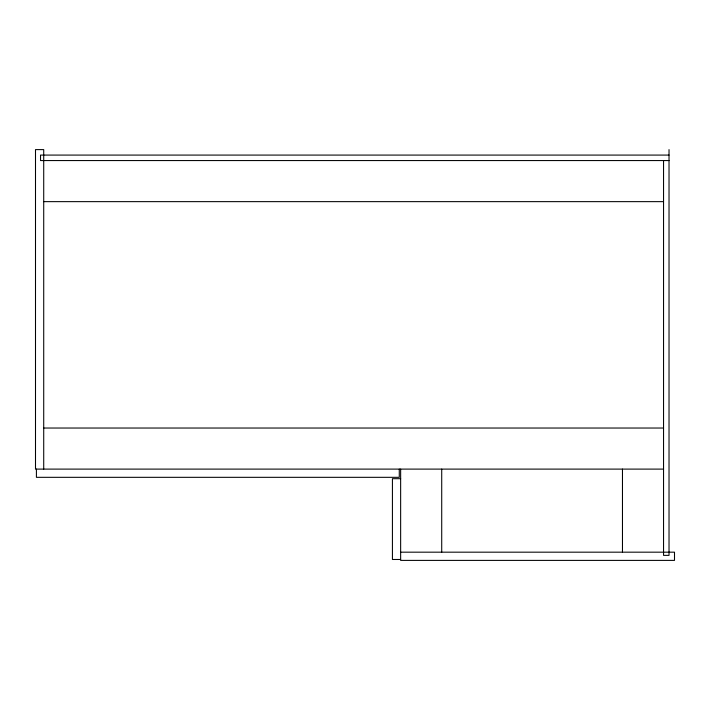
<?xml version="1.0" encoding="UTF-8"?>
<svg xmlns="http://www.w3.org/2000/svg" width="710" height="710" viewBox="0 0 710 710"><rect width="100%" height="100%" fill="white"/><g stroke="black" fill="none" stroke-linecap="round" stroke-linejoin="round"><path stroke-width="1.06" d="M669.024 155.082L40.523 155.082L40.523 160.558L669.024 160.558M43.718 201.64L663.548 201.64M43.718 428.032L663.548 428.032M663.548 469.106L35.5 469.106L35.5 149.606L43.718 149.606L43.718 469.106M400.644 478.691L392.426 478.691L392.426 559.48L400.644 559.48M400.644 552.176L674.5 552.176L674.5 560.394L400.644 560.394L400.644 469.106M669.024 149.606L669.024 555.371L663.548 555.371L663.548 160.558M622.466 469.106L622.466 552.176M441.718 469.106L441.718 552.176M399.277 469.106L399.277 477.324L36.414 477.324L36.414 469.106"/></g></svg>
